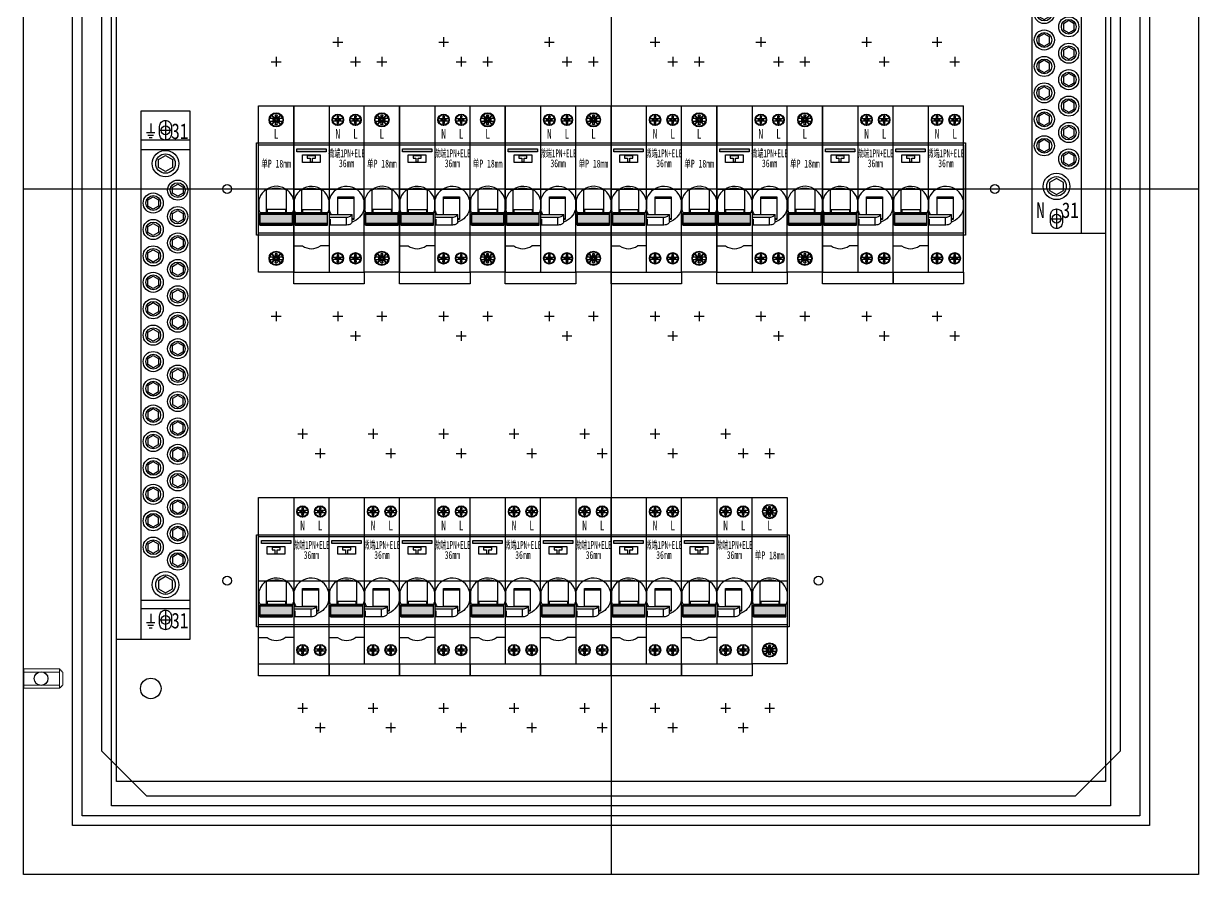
# Model space of a CAD drawing. Extents: x 976111 to 976711, y 80888 to 81588.
# Drawn here: x 976111 to 976711, y 80888 to 81322 of the extents above; entities that cross this region are included whole.
import ezdxf
from ezdxf.enums import TextEntityAlignment as Align

# ---------------------------------------------------------------- set-up
doc = ezdxf.new("R2010")
doc.units = 0
doc.header["$MEASUREMENT"] = 0
doc.linetypes.add('DASH', pattern=[0.35, 0.25, -0.1])
doc.linetypes.add('LYJS-XX', pattern=[0.35, 0.25, -0.1])
doc.layers.add('LY-JS-BJ', color=7, linetype='Continuous')
doc.layers.add('LY-JS-YQJ', color=7, linetype='Continuous')
doc.styles.add('-宋体', font='', dxfattribs={"width": 0.8})
doc.styles.add('LY-SJ-元器件', font='', dxfattribs={"width": 0.6, "height": 4})
doc.styles.get('-宋体').set_extended_font_data('SimSun')
doc.styles.get('LY-SJ-元器件').set_extended_font_data('SimSun')

# ---------------------------------------------------------------- blocks, each defined once
blk = doc.blocks.new('A$C7F2E4CF4')
at = {"layer": 'LY-JS-YQJ', "color": 1, "linetype": 'DASH'}
for p, q in [((-3, 0), (3, 0)), ((0, 5), (0, -5))]:
    blk.add_line(p, q, dxfattribs=at)
at = {"layer": 'LY-JS-YQJ', "color": 0, "linetype": 'ByBlock'}
blk.add_lwpolyline([(0, 5), (0, 5, -0.414214), (3, 2), (3, -2, -0.414214), (0, -5), (0, -5, -0.414214), (-3, -2), (-3, 2, -0.414214)], format="xyb", close=True, dxfattribs=at)
blk = doc.blocks.new('31位零排2021')
at = {"layer": 'LY-JS-YQJ', "color": 2}
blk.add_lwpolyline([(0, 265), (25, 265), (25, 0), (0, 0)], close=True, dxfattribs=at)
at = {"layer": 'LY-JS-YQJ', "color": 3}
for points in [[(12.49, 236.9), (8.94, 238.96), (8.96, 243.06), (12.51, 245.1), (16.06, 243.04), (16.04, 238.94)], [(18.74, 223.88), (16.04, 225.45), (16.05, 228.57), (18.76, 230.12), (21.46, 228.55), (21.45, 225.43)], [(6.24, 217.13), (3.54, 218.7), (3.55, 221.82), (6.26, 223.37), (8.96, 221.8), (8.95, 218.68)], [(18.74, 210.38), (16.04, 211.95), (16.05, 215.07), (18.76, 216.62), (21.46, 215.05), (21.45, 211.93)], [(6.24, 203.63), (3.54, 205.2), (3.55, 208.32), (6.26, 209.87), (8.96, 208.3), (8.95, 205.18)], [(18.74, 196.88), (16.04, 198.45), (16.05, 201.57), (18.76, 203.12), (21.46, 201.55), (21.45, 198.43)], [(6.24, 190.13), (3.54, 191.7), (3.55, 194.82), (6.26, 196.37), (8.96, 194.8), (8.95, 191.68)], [(18.74, 183.38), (16.04, 184.95), (16.05, 188.07), (18.76, 189.62), (21.46, 188.05), (21.45, 184.93)], [(6.24, 176.63), (3.54, 178.2), (3.55, 181.32), (6.26, 182.87), (8.96, 181.3), (8.95, 178.18)], [(18.74, 169.88), (16.04, 171.45), (16.05, 174.57), (18.76, 176.12), (21.46, 174.55), (21.45, 171.43)], [(6.24, 163.13), (3.54, 164.7), (3.55, 167.82), (6.26, 169.37), (8.96, 167.8), (8.95, 164.68)], [(18.74, 156.38), (16.04, 157.95), (16.05, 161.07), (18.76, 162.62), (21.46, 161.05), (21.45, 157.93)], [(6.24, 149.63), (3.54, 151.2), (3.55, 154.32), (6.26, 155.87), (8.96, 154.3), (8.95, 151.18)], [(18.74, 142.88), (16.04, 144.45), (16.05, 147.57), (18.76, 149.12), (21.46, 147.55), (21.45, 144.43)], [(6.24, 136.13), (3.54, 137.7), (3.55, 140.82), (6.26, 142.37), (8.96, 140.8), (8.95, 137.68)], [(18.74, 129.38), (16.04, 130.95), (16.05, 134.07), (18.76, 135.62), (21.46, 134.05), (21.45, 130.93)], [(6.24, 128.87), (3.54, 127.3), (3.55, 124.18), (6.26, 122.63), (8.96, 124.2), (8.95, 127.32)], [(18.74, 122.12), (16.04, 120.55), (16.05, 117.43), (18.76, 115.88), (21.46, 117.45), (21.45, 120.57)], [(6.24, 115.37), (3.54, 113.8), (3.55, 110.68), (6.26, 109.13), (8.96, 110.7), (8.95, 113.82)], [(18.74, 108.62), (16.04, 107.05), (16.05, 103.93), (18.76, 102.38), (21.46, 103.95), (21.45, 107.07)], [(6.24, 101.87), (3.54, 100.3), (3.55, 97.18), (6.26, 95.63), (8.96, 97.2), (8.95, 100.32)], [(18.74, 95.12), (16.04, 93.55), (16.05, 90.43), (18.76, 88.88), (21.46, 90.45), (21.45, 93.57)], [(6.24, 88.37), (3.54, 86.8), (3.55, 83.68), (6.26, 82.13), (8.96, 83.7), (8.95, 86.82)], [(18.74, 81.62), (16.04, 80.05), (16.05, 76.93), (18.76, 75.38), (21.46, 76.95), (21.45, 80.07)], [(6.24, 74.87), (3.54, 73.3), (3.55, 70.18), (6.26, 68.63), (8.96, 70.2), (8.95, 73.32)], [(18.74, 68.12), (16.04, 66.55), (16.05, 63.43), (18.76, 61.88), (21.46, 63.45), (21.45, 66.57)], [(6.24, 61.37), (3.54, 59.8), (3.55, 56.68), (6.26, 55.13), (8.96, 56.7), (8.95, 59.82)], [(18.74, 54.62), (16.04, 53.05), (16.05, 49.93), (18.76, 48.38), (21.46, 49.95), (21.45, 53.07)], [(6.24, 47.87), (3.54, 46.3), (3.55, 43.18), (6.26, 41.63), (8.96, 43.2), (8.95, 46.32)], [(18.74, 41.12), (16.04, 39.55), (16.05, 36.43), (18.76, 34.88), (21.46, 36.45), (21.45, 39.57)], [(12.49, 28.1), (8.94, 26.04), (8.96, 21.94), (12.51, 19.9), (16.06, 21.96), (16.04, 26.06)]]:
    blk.add_lwpolyline(points, close=True, dxfattribs=at)
for centre, radius in [((12.5, 241), 6.76), ((12.5, 241), 4.97), ((18.75, 227), 5.14), ((18.75, 227), 3.78), ((6.25, 220.25), 5.14), ((6.25, 220.25), 3.78), ((18.75, 213.5), 5.14), ((18.75, 213.5), 3.78), ((6.25, 206.75), 5.14), ((6.25, 206.75), 3.78), ((18.75, 200), 5.14), ((6.25, 193.25), 5.14), ((18.75, 200), 3.78), ((6.25, 193.25), 3.78), ((18.75, 186.5), 5.14), ((18.75, 186.5), 3.78), ((6.25, 179.75), 5.14), ((6.25, 179.75), 3.78), ((18.75, 173), 5.14), ((18.75, 173), 3.78), ((6.25, 166.25), 5.14), ((6.25, 166.25), 3.78), ((18.75, 159.5), 5.14), ((18.75, 159.5), 3.78), ((6.25, 152.75), 5.14), ((6.25, 152.75), 3.78), ((18.75, 146), 5.14), ((6.25, 139.25), 5.14), ((18.75, 146), 3.78), ((6.25, 139.25), 3.78), ((18.75, 132.5), 5.14), ((18.75, 132.5), 3.78), ((6.25, 125.75), 5.14), ((6.25, 125.75), 3.78), ((18.75, 119), 5.14), ((18.75, 119), 3.78), ((6.25, 112.25), 5.14), ((6.25, 112.25), 3.78), ((18.75, 105.5), 5.14), ((18.75, 105.5), 3.78), ((6.25, 98.75), 5.14), ((6.25, 98.75), 3.78), ((18.75, 92), 5.14), ((6.25, 85.25), 5.14), ((18.75, 92), 3.78), ((6.25, 85.25), 3.78), ((18.75, 78.5), 5.14), ((18.75, 78.5), 3.78), ((6.25, 71.75), 5.14), ((6.25, 71.75), 3.78), ((18.75, 65), 5.14), ((18.75, 65), 3.78), ((6.25, 58.25), 5.14), ((6.25, 58.25), 3.78), ((18.75, 51.5), 5.14), ((18.75, 51.5), 3.78), ((6.25, 44.75), 5.14), ((6.25, 44.75), 3.78), ((18.75, 38), 5.14), ((18.75, 38), 3.78), ((12.5, 24), 6.76), ((12.5, 24), 4.97)]:
    blk.add_circle(centre, radius, dxfattribs=at)
at = {"layer": 'LY-JS-YQJ', "color": 0}
for p in [(12.5, 257.5), (12.5, 7.5)]:
    blk.add_blockref('A$C7F2E4CF4', p, dxfattribs=at)
at = {"layer": 'LY-JS-YQJ', "color": 1, "style": '-宋体', "width": 0.8}
for p in [(2.16, 254.49), (2.16, 7.87)]:
    blk.add_text('N', height=8, dxfattribs=at).set_placement(p)
at = {"layer": 'LY-JS-YQJ', "color": 4, "style": '-宋体', "width": 0.8}
for p in [(15.18, 254.49), (15.18, 7.87)]:
    blk.add_text('31', height=8, dxfattribs=at).set_placement(p)
blk = doc.blocks.new('31位地排2021')
at = {"layer": 'LY-JS-YQJ', "color": 1}
for p, q in [((2.87, 258.94), (7.03, 258.94)), ((4.95, 263.42), (4.95, 258.94)), ((3.41, 257.59), (6.43, 257.59)), ((4.14, 256.24), (5.65, 256.24)), ((4.95, 13.17), (4.95, 8.69)), ((2.87, 8.69), (7.03, 8.69)), ((3.41, 7.35), (6.43, 7.35)), ((4.14, 6), (5.65, 6))]:
    blk.add_line(p, q, dxfattribs=at)
at = {"layer": 'LY-JS-YQJ', "color": 2}
for points in [[(25, 270), (25, 0), (0, 0), (0, 270)], [(0, 270), (25, 270)], [(25, 255), (0, 255)], [(25, 250), (0, 250)], [(25, 20), (0, 20)], [(25, 15.7), (0, 15.7)]]:
    blk.add_lwpolyline(points, dxfattribs=at)
at = {"layer": 'LY-JS-YQJ', "color": 3}
for points in [[(12.49, 238.9), (8.94, 240.96), (8.96, 245.06), (12.51, 247.1), (16.06, 245.04), (16.04, 240.94)], [(18.74, 226.33), (16.04, 227.9), (16.05, 231.02), (18.76, 232.57), (21.46, 231), (21.45, 227.88)], [(6.24, 219.74), (3.54, 221.31), (3.55, 224.43), (6.26, 225.98), (8.96, 224.41), (8.95, 221.29)], [(18.74, 212.84), (16.04, 214.41), (16.05, 217.53), (18.76, 219.08), (21.46, 217.51), (21.45, 214.39)], [(6.24, 206.25), (3.54, 207.81), (3.55, 210.93), (6.26, 212.48), (8.96, 210.91), (8.95, 207.8)], [(18.74, 199.35), (16.04, 200.91), (16.05, 204.03), (18.76, 205.58), (21.46, 204.01), (21.45, 200.9)], [(6.24, 192.75), (3.54, 194.32), (3.55, 197.44), (6.26, 198.99), (8.96, 197.42), (8.95, 194.3)], [(18.74, 185.85), (16.04, 187.42), (16.05, 190.54), (18.76, 192.09), (21.46, 190.52), (21.45, 187.4)], [(6.24, 179.26), (3.54, 180.83), (3.55, 183.95), (6.26, 185.5), (8.96, 183.93), (8.95, 180.81)], [(18.74, 172.36), (16.04, 173.93), (16.05, 177.05), (18.76, 178.6), (21.46, 177.03), (21.45, 173.91)], [(6.24, 165.77), (3.54, 167.34), (3.55, 170.45), (6.26, 172), (8.96, 170.44), (8.95, 167.32)], [(18.74, 158.87), (16.04, 160.44), (16.05, 163.55), (18.76, 165.1), (21.46, 163.54), (21.45, 160.42)], [(6.24, 152.27), (3.54, 153.84), (3.55, 156.96), (6.26, 158.51), (8.96, 156.94), (8.95, 153.82)], [(18.74, 145.37), (16.04, 146.94), (16.05, 150.06), (18.76, 151.61), (21.46, 150.04), (21.45, 146.92)], [(6.24, 138.78), (3.54, 140.35), (3.55, 143.47), (6.26, 145.02), (8.96, 143.45), (8.95, 140.33)], [(18.74, 131.88), (16.04, 133.45), (16.05, 136.57), (18.76, 138.12), (21.46, 136.55), (21.45, 133.43)], [(6.24, 131.22), (3.54, 129.65), (3.55, 126.53), (6.26, 124.98), (8.96, 126.55), (8.95, 129.67)], [(18.74, 124.63), (16.04, 123.06), (16.05, 119.94), (18.76, 118.39), (21.46, 119.96), (21.45, 123.08)], [(6.24, 117.73), (3.54, 116.16), (3.55, 113.04), (6.26, 111.49), (8.96, 113.06), (8.95, 116.18)], [(18.74, 111.13), (16.04, 109.56), (16.05, 106.45), (18.76, 104.9), (21.46, 106.46), (21.45, 109.58)], [(6.24, 104.23), (3.54, 102.66), (3.55, 99.55), (6.26, 98), (8.96, 99.56), (8.95, 102.68)], [(18.74, 97.64), (16.04, 96.07), (16.05, 92.95), (18.76, 91.4), (21.46, 92.97), (21.45, 96.09)], [(6.24, 90.74), (3.54, 89.17), (3.55, 86.05), (6.26, 84.5), (8.96, 86.07), (8.95, 89.19)], [(18.74, 84.15), (16.04, 82.58), (16.05, 79.46), (18.76, 77.91), (21.46, 79.48), (21.45, 82.6)], [(6.24, 77.25), (3.54, 75.68), (3.55, 72.56), (6.26, 71.01), (8.96, 72.58), (8.95, 75.7)], [(18.74, 70.65), (16.04, 69.09), (16.05, 65.97), (18.76, 64.42), (21.46, 65.99), (21.45, 69.1)], [(6.24, 63.75), (3.54, 62.19), (3.55, 59.07), (6.26, 57.52), (8.96, 59.09), (8.95, 62.2)], [(18.74, 57.16), (16.04, 55.59), (16.05, 52.47), (18.76, 50.92), (21.46, 52.49), (21.45, 55.61)], [(6.24, 50.26), (3.54, 48.69), (3.55, 45.57), (6.26, 44.02), (8.96, 45.59), (8.95, 48.71)], [(18.74, 43.67), (16.04, 42.1), (16.05, 38.98), (18.76, 37.43), (21.46, 39), (21.45, 42.12)], [(12.49, 32.1), (8.94, 30.04), (8.96, 25.94), (12.51, 23.9), (16.06, 25.96), (16.04, 30.06)]]:
    blk.add_lwpolyline(points, close=True, dxfattribs=at)
for centre, radius in [((12.5, 243), 6.76), ((12.5, 243), 4.97), ((18.75, 229.45), 5.14), ((18.75, 229.45), 3.78), ((6.25, 222.86), 5.14), ((6.25, 222.86), 3.78), ((18.75, 215.96), 5.14), ((18.75, 215.96), 3.78), ((6.25, 209.36), 5.14), ((6.25, 209.36), 3.78), ((18.75, 202.46), 5.14), ((18.75, 202.46), 3.78), ((6.25, 195.87), 5.14), ((6.25, 195.87), 3.78), ((18.75, 188.97), 5.14), ((18.75, 188.97), 3.78), ((6.25, 182.38), 5.14), ((6.25, 182.38), 3.78), ((18.75, 175.48), 5.14), ((6.25, 168.89), 5.14), ((18.75, 175.48), 3.78), ((6.25, 168.89), 3.78), ((18.75, 161.99), 5.14), ((18.75, 161.99), 3.78), ((6.25, 155.39), 5.14), ((6.25, 155.39), 3.78), ((18.75, 148.49), 5.14), ((18.75, 148.49), 3.78), ((6.25, 141.9), 5.14), ((6.25, 141.9), 3.78), ((18.75, 135), 5.14), ((18.75, 135), 3.78), ((6.25, 128.1), 5.14), ((6.25, 128.1), 3.78), ((18.75, 121.51), 5.14), ((18.75, 121.51), 3.78), ((6.25, 114.61), 5.14), ((6.25, 114.61), 3.78), ((18.75, 108.01), 5.14), ((18.75, 108.01), 3.78), ((6.25, 101.11), 5.14), ((6.25, 101.11), 3.78), ((18.75, 94.52), 5.14), ((18.75, 94.52), 3.78), ((6.25, 87.62), 5.14), ((6.25, 87.62), 3.78), ((18.75, 81.03), 5.14), ((18.75, 81.03), 3.78), ((6.25, 74.13), 5.14), ((6.25, 74.13), 3.78), ((18.75, 67.54), 5.14), ((18.75, 67.54), 3.78), ((6.25, 60.64), 5.14), ((6.25, 60.64), 3.78), ((18.75, 54.04), 5.14), ((18.75, 54.04), 3.78), ((6.25, 47.14), 5.14), ((6.25, 47.14), 3.78), ((18.75, 40.55), 5.14), ((18.75, 40.55), 3.78), ((12.5, 28), 6.76), ((12.5, 28), 4.97)]:
    blk.add_circle(centre, radius, dxfattribs=at)
at = {"layer": 'LY-JS-YQJ', "color": 0}
for p in [(12.5, 260), (12.5, 10)]:
    blk.add_blockref('A$C7F2E4CF4', p, dxfattribs=at)
at = {"layer": 'LY-JS-YQJ', "color": 4, "style": '-宋体', "width": 0.8}
for p in [(15.47, 255.54), (15.47, 5.67)]:
    blk.add_text('31', height=8, dxfattribs=at).set_placement(p)
blk = doc.blocks.new('A$C75295B9C')
at = {"layer": 'LY-JS-BJ', "color": 1}
blk.add_lwpolyline([(-237, 310), (237, 310), (260, 287), (260, -287), (237, -310), (-237, -310), (-260, -287), (-260, 287)], close=True, dxfattribs=at)
blk.add_circle((-235, -255), 5.25, dxfattribs=at)
blk = doc.blocks.new('A$C25615923')
at = {"layer": 'LY-JS-BJ', "color": 0, "linetype": 'DASH', "lineweight": 18}
for p, q in [((18.38, 4.92), (0, 4.92)), ((18.38, 3.3), (0, 3.3)), ((18.38, -4.92), (18.38, 4.92)), ((20, 3.3), (18.38, 4.92)), ((20, -3.3), (20, 3.3)), ((18.38, -3.3), (0, -3.3)), ((18.38, -4.92), (0, -4.92)), ((20, -3.3), (18.38, -4.92))]:
    blk.add_line(p, q, dxfattribs=at)
at = {"layer": 'LY-JS-BJ', "color": 7, "linetype": 'DASH'}
blk.add_line((0, 4.92), (0, -4.92), dxfattribs=at)
blk = doc.blocks.new('微端1PN+ELE-36mm右-2022.1')
h = blk.add_hatch(color=3)
h.dxf.hatch_style = 1
h.paths.add_polyline_path([(16.5, 18.99), (16.5, 20.49), (1.5, 20.49), (1.5, 18.99)])
h = blk.add_hatch(color=0)
h.dxf.hatch_style = 1
h.paths.add_polyline_path([(17.3, -17.48), (17.3, -12.97), (0.7, -12.97), (0.7, -17.48)])
at = {"color": 1}
for p, q in [((20, 75), (25, 75)), ((22.5, 77.5), (22.5, 72.5)), ((31.5, 67.5), (31.5, 62.5)), ((29, 65), (34, 65)), ((0, -0.01), (36, -0.01)), ((20, -65.01), (25, -65.01)), ((22.5, -62.51), (22.5, -67.51)), ((29, -75.01), (34, -75.01)), ((31.5, -72.51), (31.5, -77.51))]:
    blk.add_line(p, q, dxfattribs=at)
at = {"color": 0}
for p, q in [((0, 42.49), (36, 42.49)), ((0, -42.49), (0, 42.49)), ((36, -42.49), (36, 42.49)), ((30.65, -15.61), (29.85, -15.61)), ((36, -22.51), (0, -22.51))]:
    blk.add_line(p, q, dxfattribs=at)
at = {"color": 0, "linetype": 'Continuous', "lineweight": 25}
for p, q in [((20.66, 37.31), (20.49, 37.14)), ((20.49, 37.14), (20.58, 37.06)), ((20.75, 37.23), (20.66, 37.31)), ((22.1, 37.18), (22.38, 36.1)), ((22.1, 37.18), (22.1, 36.23)), ((22.9, 37.18), (22.1, 37.18)), ((22.1, 36.23), (22.38, 35.82)), ((22.62, 36.1), (22.38, 36.1)), ((22.38, 36.1), (22.38, 35.82)), ((22.9, 37.18), (22.62, 36.1)), ((22.9, 36.23), (22.62, 35.82)), ((22.62, 35.82), (22.62, 36.1)), ((22.9, 36.23), (22.9, 37.18)), ((24.34, 37.31), (24.25, 37.23)), ((24.51, 37.14), (24.34, 37.31)), ((24.42, 37.06), (24.51, 37.14)), ((29.66, 37.31), (29.49, 37.14)), ((29.49, 37.14), (29.58, 37.06)), ((29.75, 37.23), (29.66, 37.31)), ((31.1, 37.18), (31.38, 36.1)), ((31.1, 37.18), (31.1, 36.23)), ((31.9, 37.18), (31.1, 37.18)), ((31.1, 36.23), (31.38, 35.82)), ((31.62, 36.1), (31.38, 36.1)), ((31.38, 36.1), (31.38, 35.82)), ((31.9, 37.18), (31.62, 36.1)), ((31.9, 36.23), (31.62, 35.82)), ((31.62, 35.82), (31.62, 36.1)), ((31.9, 36.23), (31.9, 37.18)), ((33.34, 37.31), (33.25, 37.23)), ((33.51, 37.14), (33.34, 37.31)), ((33.42, 37.06), (33.51, 37.14)), ((21.66, 35.78), (19.77, 35.78)), ((19.77, 34.82), (21.66, 34.82)), ((20.58, 33.55), (20.49, 33.47)), ((20.49, 33.47), (20.66, 33.3)), ((20.66, 33.3), (20.75, 33.38)), ((21.1, 35.78), (21.1, 34.82)), ((21.1, 35.78), (21.7, 35.42)), ((21.1, 34.82), (21.7, 35.18)), ((21.7, 35.42), (21.7, 35.18)), ((21.9, 35.42), (21.7, 35.42)), ((21.7, 35.18), (21.9, 35.18)), ((22.1, 34.38), (22.38, 34.78)), ((22.1, 33.42), (22.38, 34.5)), ((22.1, 34.38), (22.1, 33.42)), ((22.1, 33.42), (22.9, 33.42)), ((22.38, 34.78), (22.38, 34.5)), ((22.38, 34.5), (22.62, 34.5)), ((22.5, 32.5), (22.5, 32.7)), ((22.62, 34.5), (22.62, 34.78)), ((22.9, 34.38), (22.62, 34.78)), ((22.62, 34.5), (22.9, 33.42)), ((22.9, 33.42), (22.9, 34.38)), ((23.3, 35.42), (23.1, 35.42)), ((23.1, 35.18), (23.3, 35.18)), ((23.9, 35.78), (23.3, 35.42)), ((23.3, 35.18), (23.3, 35.42)), ((23.9, 34.82), (23.3, 35.18)), ((25.23, 35.78), (23.34, 35.78)), ((23.34, 34.82), (25.23, 34.82)), ((23.9, 34.82), (23.9, 35.78)), ((24.25, 33.38), (24.34, 33.3)), ((24.34, 33.3), (24.51, 33.47)), ((24.51, 33.47), (24.42, 33.55)), ((30.66, 35.78), (28.77, 35.78)), ((28.77, 34.82), (30.66, 34.82)), ((29.58, 33.55), (29.49, 33.47)), ((29.49, 33.47), (29.66, 33.3)), ((29.66, 33.3), (29.75, 33.38)), ((30.1, 35.78), (30.1, 34.82)), ((30.1, 35.78), (30.7, 35.42)), ((30.1, 34.82), (30.7, 35.18)), ((30.7, 35.42), (30.7, 35.18)), ((30.9, 35.42), (30.7, 35.42)), ((30.7, 35.18), (30.9, 35.18)), ((31.1, 34.38), (31.38, 34.78)), ((31.1, 33.42), (31.38, 34.5)), ((31.1, 34.38), (31.1, 33.42)), ((31.1, 33.42), (31.9, 33.42)), ((31.38, 34.78), (31.38, 34.5)), ((31.38, 34.5), (31.62, 34.5)), ((31.5, 32.5), (31.5, 32.7)), ((31.62, 34.5), (31.62, 34.78)), ((31.9, 34.38), (31.62, 34.78)), ((31.62, 34.5), (31.9, 33.42)), ((31.9, 33.42), (31.9, 34.38)), ((32.3, 35.42), (32.1, 35.42)), ((32.1, 35.18), (32.3, 35.18)), ((32.9, 35.78), (32.3, 35.42)), ((32.3, 35.18), (32.3, 35.42)), ((32.9, 34.82), (32.3, 35.18)), ((34.23, 35.78), (32.34, 35.78)), ((32.34, 34.82), (34.23, 34.82)), ((32.9, 34.82), (32.9, 35.78)), ((33.25, 33.38), (33.34, 33.3)), ((33.34, 33.3), (33.51, 33.47)), ((33.51, 33.47), (33.42, 33.55)), ((0.25, -5.47), (0.25, -10.5)), ((4.1, -12.23), (4.1, -0.36)), ((14.1, -0.36), (14.1, -12.23)), ((17.95, -5.47), (17.95, -10.5)), ((18.11, -5.47), (18.11, -10.5)), ((22.55, -13.08), (22.55, -3.94)), ((22.55, -3.94), (30.65, -3.94)), ((22.55, -4.67), (30.65, -4.67)), ((30.65, -3.94), (30.65, -15.61)), ((35.81, -5.47), (35.81, -10.5)), ((4.45, -10.39), (13.75, -10.39)), ((4.45, -10.39), (4.45, -12.23)), ((13.75, -10.39), (13.75, -12.23)), ((0.7, -12.23), (0.7, -12.45)), ((17.3, -12.23), (0.7, -12.23)), ((17.3, -12.45), (0.7, -12.45)), ((0.7, -18.44), (0.7, -12.45)), ((17.3, -12.97), (0.7, -12.97)), ((0.7, -12.97), (0.7, -17.48)), ((0.7, -17.48), (17.3, -17.48)), ((17.3, -12.45), (17.3, -12.23)), ((17.3, -18.44), (17.3, -12.45)), ((17.3, -17.48), (17.3, -12.97)), ((18, -13.1), (29.68, -13.1)), ((18, -14.38), (26.85, -14.38)), ((18, -15.46), (18.55, -15.46)), ((18.55, -15.61), (18, -15.61)), ((18.55, -15.46), (18.55, -18.44)), ((22.55, -13.08), (29.85, -13.08)), ((26.85, -18.44), (26.85, -14.38)), ((29.85, -16.52), (29.85, -13.08)), ((29.85, -14.99), (30.65, -14.99)), ((0.7, -18.13), (17.3, -18.13)), ((0.7, -18.44), (17.3, -18.44)), ((26.85, -18.44), (18.55, -18.44)), ((21.66, -34.92), (19.77, -34.92)), ((19.77, -35.88), (21.66, -35.88)), ((20.66, -33.4), (20.49, -33.57)), ((20.49, -33.57), (20.58, -33.65)), ((20.75, -33.48), (20.66, -33.4)), ((21.1, -34.92), (21.1, -35.88)), ((21.1, -34.92), (21.7, -35.28)), ((21.1, -35.88), (21.7, -35.52)), ((21.7, -35.28), (21.7, -35.52)), ((21.9, -35.28), (21.7, -35.28)), ((21.7, -35.52), (21.9, -35.52)), ((22.1, -33.52), (22.38, -34.61)), ((22.1, -33.52), (22.1, -34.48)), ((22.9, -33.52), (22.1, -33.52)), ((22.1, -34.48), (22.38, -34.88)), ((22.1, -36.33), (22.38, -35.93)), ((22.62, -34.61), (22.38, -34.61)), ((22.38, -34.61), (22.38, -34.88)), ((22.38, -35.93), (22.38, -36.21)), ((22.9, -33.52), (22.62, -34.61)), ((22.9, -34.48), (22.62, -34.88)), ((22.62, -34.88), (22.62, -34.61)), ((22.62, -36.21), (22.62, -35.92)), ((22.9, -36.33), (22.62, -35.92)), ((22.9, -34.48), (22.9, -33.52)), ((23.3, -35.28), (23.1, -35.28)), ((23.1, -35.52), (23.3, -35.52)), ((23.9, -34.92), (23.3, -35.28)), ((23.3, -35.52), (23.3, -35.28)), ((23.9, -35.88), (23.3, -35.52)), ((25.23, -34.92), (23.34, -34.92)), ((23.34, -35.88), (25.23, -35.88)), ((23.9, -35.88), (23.9, -34.92)), ((24.34, -33.4), (24.25, -33.48)), ((24.51, -33.57), (24.34, -33.4)), ((24.42, -33.65), (24.51, -33.57)), ((30.66, -34.92), (28.77, -34.92)), ((28.77, -35.88), (30.66, -35.88)), ((29.66, -33.4), (29.49, -33.57)), ((29.49, -33.57), (29.58, -33.65)), ((29.75, -33.48), (29.66, -33.4)), ((30.1, -34.92), (30.1, -35.88)), ((30.1, -34.92), (30.7, -35.28)), ((30.1, -35.88), (30.7, -35.52)), ((30.7, -35.28), (30.7, -35.52)), ((30.9, -35.28), (30.7, -35.28)), ((30.7, -35.52), (30.9, -35.52)), ((31.1, -33.52), (31.38, -34.61)), ((31.1, -33.52), (31.1, -34.48)), ((31.9, -33.52), (31.1, -33.52)), ((31.1, -34.48), (31.38, -34.88)), ((31.1, -36.33), (31.38, -35.93)), ((31.62, -34.61), (31.38, -34.61)), ((31.38, -34.61), (31.38, -34.88)), ((31.38, -35.93), (31.38, -36.21)), ((31.9, -33.52), (31.62, -34.61)), ((31.9, -34.48), (31.62, -34.88)), ((31.62, -34.88), (31.62, -34.61)), ((31.62, -36.21), (31.62, -35.92)), ((31.9, -36.33), (31.62, -35.92)), ((31.9, -34.48), (31.9, -33.52)), ((32.3, -35.28), (32.1, -35.28)), ((32.1, -35.52), (32.3, -35.52)), ((32.9, -34.92), (32.3, -35.28)), ((32.3, -35.52), (32.3, -35.28)), ((32.9, -35.88), (32.3, -35.52)), ((34.23, -34.92), (32.34, -34.92)), ((32.34, -35.88), (34.23, -35.88)), ((32.9, -35.88), (32.9, -34.92)), ((33.34, -33.4), (33.25, -33.48)), ((33.51, -33.57), (33.34, -33.4)), ((33.42, -33.65), (33.51, -33.57)), ((20.58, -37.16), (20.49, -37.24)), ((20.49, -37.24), (20.66, -37.41)), ((20.66, -37.41), (20.75, -37.33)), ((22.1, -37.28), (22.38, -36.21)), ((22.1, -36.33), (22.1, -37.28)), ((22.1, -37.28), (22.9, -37.28)), ((22.38, -36.21), (22.62, -36.21)), ((22.5, -38.2), (22.5, -38)), ((22.62, -36.21), (22.9, -37.28)), ((22.9, -37.28), (22.9, -36.33)), ((24.25, -37.33), (24.34, -37.41)), ((24.34, -37.41), (24.51, -37.24)), ((24.51, -37.24), (24.42, -37.16)), ((29.58, -37.16), (29.49, -37.24)), ((29.49, -37.24), (29.66, -37.41)), ((29.66, -37.41), (29.75, -37.33)), ((31.1, -37.28), (31.38, -36.21)), ((31.1, -36.33), (31.1, -37.28)), ((31.1, -37.28), (31.9, -37.28)), ((31.38, -36.21), (31.62, -36.21)), ((31.5, -38.2), (31.5, -38)), ((31.62, -36.21), (31.9, -37.28)), ((31.9, -37.28), (31.9, -36.33)), ((33.25, -37.33), (33.34, -37.41)), ((33.34, -37.41), (33.51, -37.24)), ((33.51, -37.24), (33.42, -37.16))]:
    blk.add_line(p, q, dxfattribs=at)
at = {"color": 0}
for points in [[(18, 42.49), (18, -42.51)], [(0, 22.49), (36, 22.49)], [(6.9, 17), (6.9, 15.8), (8.4, 15.8), (8.4, 13.8), (9.6, 13.8), (9.6, 15.8), (11.1, 15.8), (11.1, 16.99), (6.9, 16.99)], [(0, -29.05), (4.39, -29.05)], [(18, -29.05), (13.61, -29.05)]]:
    blk.add_lwpolyline(points, dxfattribs=at)
at = {"color": 0, "linetype": 'Continuous', "lineweight": 25}
for points in [[(22.38, 35.82, -0.008657), (22.36, 35.76, -0.023793), (22.34, 35.7, -0.091571), (22.26, 35.58, -0.078411), (22.13, 35.48, -0.073505), (22.03, 35.44, -0.017685), (21.98, 35.43, -0.010456), (21.94, 35.43, -0.005778), (21.9, 35.42)], [(21.9, 35.18, -0.00869), (21.96, 35.18, -0.023887), (22.03, 35.17, -0.086312), (22.15, 35.12, -0.089889), (22.29, 34.99, -0.067544), (22.34, 34.9, -0.017754), (22.36, 34.86, -0.010496), (22.37, 34.82, -0.005799), (22.38, 34.78)], [(23.1, 35.42, -0.008656), (23.04, 35.43, -0.023792), (22.97, 35.44, -0.085963), (22.85, 35.49, -0.089526), (22.71, 35.61, -0.067272), (22.66, 35.7, -0.017683), (22.64, 35.74, -0.010455), (22.63, 35.78, -0.005777), (22.62, 35.82)], [(22.62, 34.78, -0.008657), (22.64, 34.85, -0.023793), (22.66, 34.91, -0.091571), (22.74, 35.03, -0.078412), (22.87, 35.13, -0.073501), (22.97, 35.17, -0.017684), (23.02, 35.17, -0.010456), (23.06, 35.18, -0.005777), (23.1, 35.18)], [(31.38, 35.82, -0.008657), (31.36, 35.76, -0.023793), (31.34, 35.7, -0.091571), (31.26, 35.58, -0.078411), (31.13, 35.48, -0.073505), (31.03, 35.44, -0.017685), (30.98, 35.43, -0.010456), (30.94, 35.43, -0.005778), (30.9, 35.42)], [(30.9, 35.18, -0.00869), (30.96, 35.18, -0.023887), (31.03, 35.17, -0.086312), (31.15, 35.12, -0.089889), (31.29, 34.99, -0.067544), (31.34, 34.9, -0.017754), (31.36, 34.86, -0.010496), (31.37, 34.82, -0.005799), (31.38, 34.78)], [(32.1, 35.42, -0.008656), (32.04, 35.43, -0.023792), (31.97, 35.44, -0.085963), (31.85, 35.49, -0.089526), (31.71, 35.61, -0.067272), (31.66, 35.7, -0.017683), (31.64, 35.74, -0.010455), (31.63, 35.78, -0.005777), (31.62, 35.82)], [(31.62, 34.78, -0.008657), (31.64, 34.85, -0.023793), (31.66, 34.91, -0.091571), (31.74, 35.03, -0.078412), (31.87, 35.13, -0.073501), (31.97, 35.17, -0.017684), (32.02, 35.17, -0.010456), (32.06, 35.18, -0.005777), (32.1, 35.18)], [(17.95, -5.47, 0.325898), (9.48, 1.35, 0.327549), (0.48, -4.76, 0.019903), (0.25, -5.47)], [(4.1, -0.36, -0.057791), (7.63, 0.35, -0.021426), (9.1, 0.41)], [(9.1, 0.41, -0.062866), (13.22, -0.1, -0.011925), (13.81, -0.27, -0.00278), (14.1, -0.36)], [(35.81, -5.47, 0.325898), (27.34, 1.35, 0.327549), (18.34, -4.76, 0.019903), (18.11, -5.47)], [(0.95, -12.23, -0.004985), (0.8, -11.97, -0.030991), (0.56, -11.44, -0.01067), (0.46, -11.17, -0.005787), (0.39, -10.95, -0.003458), (0.32, -10.72, -0.001919), (0.25, -10.5)], [(17.95, -10.5, -0.002854), (17.85, -10.84, -0.004585), (17.78, -11.06, -0.019111), (17.6, -11.55, -0.037551), (17.32, -12.13, -0.002555), (17.26, -12.23)], [(19.19, -13.1, -0.001795), (18.72, -12.11, -0.00414), (18.48, -11.58, -0.009598), (18.28, -11.11, -0.013431), (18.18, -10.86, -0.015877), (18.14, -10.73, -0.023788), (18.12, -10.63, -0.050604), (18.11, -10.53, -0.012356), (18.11, -10.5)], [(35.81, -10.5, -0.25096), (29.8, -16.87)], [(26.85, -14.38, 0.009763), (27.08, -14.38, 0.05752), (28.08, -14.21, 0.073734), (28.98, -13.81, 0.073656), (29.49, -13.37, 0.028209), (29.59, -13.24, 0.012152), (29.68, -13.1)], [(29.85, -16.52, -0.010744), (29.85, -16.61, -0.101991), (29.7, -17.12, -0.08255), (29.35, -17.59, -0.05423), (28.92, -17.91, -0.059873), (28.2, -18.24, -0.070818), (27, -18.44, -0.004299), (26.85, -18.44)], [(29.85, -13.22, 0.010405), (29.85, -13.21, 0.052357), (29.85, -13.2, 0.052352), (29.84, -13.19, 0.046202), (29.83, -13.18, 0.029578), (29.82, -13.17, 0.02368), (29.8, -13.16, 0.017967), (29.78, -13.14, 0.014665), (29.76, -13.13, 0.011695), (29.74, -13.12, 0.016038), (29.7, -13.11, 0.002868), (29.68, -13.1)], [(22.38, -34.88, -0.008657), (22.36, -34.95, -0.023793), (22.34, -35, -0.091571), (22.26, -35.13, -0.078411), (22.13, -35.23, -0.073505), (22.03, -35.27, -0.017685), (21.98, -35.27, -0.010456), (21.94, -35.28, -0.005778), (21.9, -35.28)], [(21.9, -35.52, -0.00869), (21.96, -35.53, -0.023887), (22.03, -35.54, -0.086312), (22.15, -35.59, -0.089889), (22.29, -35.71, -0.067544), (22.34, -35.8, -0.017754), (22.36, -35.84, -0.010496), (22.37, -35.89, -0.005799), (22.38, -35.93)], [(23.1, -35.28, -0.008656), (23.04, -35.28, -0.023792), (22.97, -35.27, -0.085963), (22.85, -35.22, -0.089526), (22.71, -35.1, -0.067272), (22.66, -35, -0.017683), (22.64, -34.97, -0.010455), (22.63, -34.92, -0.005777), (22.62, -34.88)], [(22.62, -35.92, -0.008657), (22.64, -35.86, -0.023793), (22.66, -35.8, -0.091571), (22.74, -35.68, -0.078412), (22.87, -35.58, -0.073501), (22.97, -35.54, -0.017684), (23.02, -35.53, -0.010456), (23.06, -35.53, -0.005777), (23.1, -35.52)], [(31.38, -34.88, -0.008657), (31.36, -34.95, -0.023793), (31.34, -35, -0.091571), (31.26, -35.13, -0.078411), (31.13, -35.23, -0.073505), (31.03, -35.27, -0.017685), (30.98, -35.27, -0.010456), (30.94, -35.28, -0.005778), (30.9, -35.28)], [(30.9, -35.52, -0.00869), (30.96, -35.53, -0.023887), (31.03, -35.54, -0.086312), (31.15, -35.59, -0.089889), (31.29, -35.71, -0.067544), (31.34, -35.8, -0.017754), (31.36, -35.84, -0.010496), (31.37, -35.89, -0.005799), (31.38, -35.93)], [(32.1, -35.28, -0.008656), (32.04, -35.28, -0.023792), (31.97, -35.27, -0.085963), (31.85, -35.22, -0.089526), (31.71, -35.1, -0.067272), (31.66, -35, -0.017683), (31.64, -34.97, -0.010455), (31.63, -34.92, -0.005777), (31.62, -34.88)], [(31.62, -35.92, -0.008657), (31.64, -35.86, -0.023793), (31.66, -35.8, -0.091571), (31.74, -35.68, -0.078412), (31.87, -35.58, -0.073501), (31.97, -35.54, -0.017684), (32.02, -35.53, -0.010456), (32.06, -35.53, -0.005777), (32.1, -35.52)]]:
    blk.add_lwpolyline(points, format="xyb", dxfattribs=at)
at = {"color": 3}
blk.add_lwpolyline([(1.5, 20.49), (16.5, 20.49), (16.5, 18.99), (1.5, 18.99)], close=True, dxfattribs=at)
at = {"color": 0}
for points in [[(4.5, 17.49), (13.5, 17.49), (13.5, 13.49), (4.5, 13.49)], [(0, -42.49), (36, -42.49), (36, -48.49), (0, -48.49)]]:
    blk.add_lwpolyline(points, close=True, dxfattribs=at)
for centre, radius in [((22.5, 35.3), 2.91), ((22.5, 35.3), 2.71), ((31.5, 35.3), 2.91), ((31.5, 35.3), 2.71), ((22.5, -35.4), 2.91), ((22.5, -35.4), 2.71), ((31.5, -35.4), 2.91), ((31.5, -35.4), 2.71)]:
    blk.add_circle(centre, radius, dxfattribs=at)
at = {"color": 0, "linetype": 'Continuous', "lineweight": 25}
for centre in [(22.5, 35.3), (31.5, 35.3), (22.5, -35.4), (31.5, -35.4)]:
    blk.add_circle(centre, 2.8, dxfattribs=at)
for centre, radius, start, end in [((22.5, 35.3), 2.6, 137.64536, 169.36129), ((22.5, 35.3), 2.6, 47.64536, 132.35464), ((21.66, 36.23), 0.442, 270, 359.99998), ((23.34, 36.23), 0.442, 180, 270), ((22.5, 35.3), 2.6, 10.63871, 42.35464), ((31.5, 35.3), 2.6, 137.64536, 169.36129), ((31.5, 35.3), 2.6, 47.64536, 132.35464), ((30.66, 36.23), 0.442, 270, 359.99998), ((32.34, 36.23), 0.442, 180, 270), ((31.5, 35.3), 2.6, 10.63871, 42.35464), ((22.5, 35.3), 2.6, 190.63871, 222.35464), ((22.5, 35.3), 2.6, 227.64536, 312.35465), ((21.66, 34.38), 0.442, 0, 89.99998), ((23.34, 34.38), 0.442, 90, 180.00002), ((22.5, 35.3), 2.6, 317.64536, 349.36129), ((31.5, 35.3), 2.6, 190.63871, 222.35464), ((31.5, 35.3), 2.6, 227.64536, 312.35465), ((30.66, 34.38), 0.442, 0, 89.99998), ((32.34, 34.38), 0.442, 90, 180.00002), ((31.5, 35.3), 2.6, 317.64536, 349.36129), ((22.5, -35.4), 2.6, 137.64536, 169.36129), ((22.5, -35.4), 2.6, 190.63871, 222.35464), ((22.5, -35.4), 2.6, 47.64536, 132.35464), ((21.66, -34.48), 0.442, 270, 359.99998), ((21.66, -36.33), 0.442, 0, 89.99998), ((23.34, -34.48), 0.442, 180, 270), ((23.34, -36.33), 0.442, 90, 180.00002), ((22.5, -35.4), 2.6, 10.63871, 42.35464), ((22.5, -35.4), 2.6, 317.64536, 349.36129), ((31.5, -35.4), 2.6, 137.64536, 169.36129), ((31.5, -35.4), 2.6, 190.63871, 222.35464), ((31.5, -35.4), 2.6, 47.64536, 132.35464), ((30.66, -34.48), 0.442, 270, 359.99998), ((30.66, -36.33), 0.442, 0, 89.99998), ((32.34, -34.48), 0.442, 180, 270), ((32.34, -36.33), 0.442, 90, 180.00002), ((31.5, -35.4), 2.6, 10.63871, 42.35464), ((31.5, -35.4), 2.6, 317.64536, 349.36129), ((22.5, -35.4), 2.6, 227.64536, 312.35465), ((31.5, -35.4), 2.6, 227.64536, 312.35465)]:
    blk.add_arc(centre, radius, start, end, dxfattribs=at)
at = {"color": 0}
blk.add_arc((9, -22.25), 8.22, 235.86577, 304.13423, dxfattribs=at)
at = {"color": 0, "style": 'LY-SJ-元器件', "width": 0.7}
for s, p in [('N', (22.5, 28.15)), ('L', (31.5, 28.15))]:
    blk.add_text(s, height=5, dxfattribs=at).set_placement(p, align=Align.MIDDLE)
at = {"color": 1, "style": 'LY-SJ-元器件'}
for s, width, p in [('微端1PN+ELE', 0.55, (27, 18.36)), ('36mm', 0.6, (27, 13.08))]:
    blk.add_text(s, height=4, dxfattribs=dict(at, width=width)).set_placement(p, align=Align.MIDDLE)
blk = doc.blocks.new('微端1P-18mm-2022.1')
h = blk.add_hatch(color=0)
h.dxf.hatch_style = 1
h.paths.add_polyline_path([(17.3, -17.47), (17.3, -12.97), (0.7, -12.97), (0.7, -17.47)])
at = {"color": 1}
for p, q in [((9, 67.5), (9, 62.5)), ((6.5, 65), (11.5, 65)), ((0, 0), (18, 0)), ((6.5, -65), (11.5, -65)), ((9, -62.5), (9, -67.5))]:
    blk.add_line(p, q, dxfattribs=at)
at = {"color": 0}
for p, q in [((0, -42.5), (0, 42.5)), ((0, 42.5), (18, 42.5)), ((18, 42.5), (18, -42.5)), ((0, 22.5), (18, 22.5)), ((18, -22.5), (0, -22.5)), ((18, -42.5), (0, -42.5))]:
    blk.add_line(p, q, dxfattribs=at)
at = {"color": 0, "linetype": 'Continuous', "lineweight": 25}
for p, q in [((6.7, 37.82), (6.49, 37.61)), ((6.49, 37.61), (6.6, 37.5)), ((6.6, 37.5), (8.15, 35.95)), ((6.81, 37.71), (6.7, 37.82)), ((8.39, 36.13), (6.81, 37.71)), ((8.5, 37.66), (8.85, 36.31)), ((8.5, 37.66), (8.5, 36.46)), ((9.5, 37.66), (8.5, 37.66)), ((8.5, 36.46), (8.85, 35.96)), ((9.15, 36.31), (8.85, 36.31)), ((8.85, 36.31), (8.85, 35.96)), ((9.5, 37.66), (9.15, 36.31)), ((9.5, 36.46), (9.15, 35.96)), ((9.15, 35.96), (9.15, 36.31)), ((9.5, 36.46), (9.5, 37.66)), ((11.19, 37.71), (9.61, 36.13)), ((9.85, 35.95), (11.4, 37.5)), ((11.3, 37.82), (11.19, 37.71)), ((11.51, 37.61), (11.3, 37.82)), ((11.4, 37.5), (11.51, 37.61)), ((5.58, 34.71), (7.95, 34.71)), ((7.95, 35.91), (5.59, 35.91)), ((6.6, 33.12), (6.49, 33.01)), ((6.49, 33.01), (6.7, 32.8)), ((8.15, 34.67), (6.6, 33.12)), ((6.7, 32.8), (6.81, 32.91)), ((6.81, 32.91), (8.39, 34.49)), ((7.25, 35.91), (7.25, 34.71)), ((7.25, 35.91), (8, 35.46)), ((7.25, 34.71), (8, 35.16)), ((8, 35.46), (8, 35.16)), ((8.25, 35.46), (8, 35.46)), ((8, 35.16), (8.25, 35.16)), ((8.5, 34.16), (8.85, 34.65)), ((8.5, 32.96), (8.85, 34.31)), ((8.5, 34.16), (8.5, 32.96)), ((8.5, 32.96), (9.5, 32.96)), ((8.85, 34.65), (8.85, 34.31)), ((8.85, 34.31), (9.15, 34.31)), ((9, 31.81), (9, 32.06)), ((9.15, 34.31), (9.15, 34.66)), ((9.5, 34.16), (9.15, 34.66)), ((9.15, 34.31), (9.5, 32.96)), ((9.5, 32.96), (9.5, 34.16)), ((9.61, 34.49), (11.19, 32.91)), ((10, 35.46), (9.75, 35.46)), ((9.75, 35.16), (10, 35.16)), ((11.4, 33.12), (9.85, 34.67)), ((10.75, 35.91), (10, 35.46)), ((10, 35.16), (10, 35.46)), ((10.75, 34.71), (10, 35.16)), ((12.42, 35.91), (10.05, 35.91)), ((10.05, 34.71), (12.41, 34.71)), ((10.75, 34.71), (10.75, 35.91)), ((11.19, 32.91), (11.3, 32.8)), ((11.3, 32.8), (11.51, 33.01)), ((11.51, 33.01), (11.4, 33.12)), ((0.25, -5.47), (0.25, -10.49)), ((4.1, -12.22), (4.1, -0.35)), ((14.1, -0.35), (14.1, -12.22)), ((17.95, -5.47), (17.95, -10.49)), ((4.45, -10.38), (13.75, -10.38)), ((4.45, -10.38), (4.45, -12.22)), ((13.75, -10.38), (13.75, -12.22)), ((0.7, -12.22), (0.7, -12.44)), ((17.3, -12.22), (0.7, -12.22)), ((17.3, -12.44), (0.7, -12.44)), ((0.7, -18.44), (0.7, -12.44)), ((17.3, -12.97), (0.7, -12.97)), ((0.7, -12.97), (0.7, -17.47)), ((0.7, -17.47), (17.3, -17.47)), ((17.3, -12.44), (17.3, -12.22)), ((17.3, -18.44), (17.3, -12.44)), ((17.3, -17.47), (17.3, -12.97)), ((0.7, -18.13), (17.3, -18.13)), ((0.7, -18.44), (17.3, -18.44)), ((5.58, -36), (7.95, -36)), ((7.95, -34.8), (5.59, -34.8)), ((6.7, -32.89), (6.49, -33.1)), ((6.49, -33.1), (6.6, -33.21)), ((6.6, -33.21), (8.15, -34.76)), ((6.81, -33), (6.7, -32.89)), ((8.39, -34.58), (6.81, -33)), ((7.25, -34.8), (7.25, -36)), ((7.25, -34.8), (8, -35.25)), ((7.25, -36), (8, -35.55)), ((8, -35.25), (8, -35.55)), ((8.25, -35.25), (8, -35.25)), ((8, -35.55), (8.25, -35.55)), ((8.5, -33.05), (8.85, -34.4)), ((8.5, -33.05), (8.5, -34.25)), ((9.5, -33.05), (8.5, -33.05)), ((8.5, -34.25), (8.85, -34.75)), ((9.15, -34.4), (8.85, -34.4)), ((8.85, -34.4), (8.85, -34.75)), ((9.5, -33.05), (9.15, -34.4)), ((9.5, -34.25), (9.15, -34.75)), ((9.15, -34.75), (9.15, -34.4)), ((9.5, -34.25), (9.5, -33.05)), ((11.19, -33), (9.61, -34.58)), ((10, -35.25), (9.75, -35.25)), ((9.75, -35.55), (10, -35.55)), ((9.85, -34.76), (11.4, -33.21)), ((10.75, -34.8), (10, -35.25)), ((10, -35.55), (10, -35.25)), ((10.75, -36), (10, -35.55)), ((12.42, -34.8), (10.05, -34.8)), ((10.05, -36), (12.41, -36)), ((10.75, -36), (10.75, -34.8)), ((11.3, -32.89), (11.19, -33)), ((11.51, -33.1), (11.3, -32.89)), ((11.4, -33.21), (11.51, -33.1)), ((6.6, -37.59), (6.49, -37.7)), ((6.49, -37.7), (6.7, -37.91)), ((8.15, -36.04), (6.6, -37.59)), ((6.7, -37.91), (6.81, -37.8)), ((6.81, -37.8), (8.39, -36.22)), ((8.5, -36.55), (8.85, -36.05)), ((8.5, -37.75), (8.85, -36.4)), ((8.5, -36.55), (8.5, -37.75)), ((8.5, -37.75), (9.5, -37.75)), ((8.85, -36.05), (8.85, -36.4)), ((8.85, -36.4), (9.15, -36.4)), ((9, -38.9), (9, -38.65)), ((9.15, -36.4), (9.15, -36.05)), ((9.5, -36.55), (9.15, -36.05)), ((9.15, -36.4), (9.5, -37.75)), ((9.5, -37.75), (9.5, -36.55)), ((9.61, -36.22), (11.19, -37.8)), ((11.4, -37.59), (9.85, -36.04)), ((11.19, -37.8), (11.3, -37.91)), ((11.3, -37.91), (11.51, -37.7)), ((11.51, -37.7), (11.4, -37.59))]:
    blk.add_line(p, q, dxfattribs=at)
for points in [[(8.85, 35.96, -0.008657), (8.83, 35.88, -0.023793), (8.8, 35.81, -0.091571), (8.7, 35.65, -0.078411), (8.54, 35.53, -0.073505), (8.41, 35.48, -0.017685), (8.36, 35.47, -0.010456), (8.3, 35.46, -0.005778), (8.25, 35.46)], [(8.25, 35.16, -0.00869), (8.33, 35.15, -0.023887), (8.41, 35.14, -0.086312), (8.57, 35.07, -0.089889), (8.74, 34.92, -0.067544), (8.8, 34.81, -0.017754), (8.82, 34.76, -0.010496), (8.84, 34.71, -0.005799), (8.85, 34.65)], [(9.75, 35.46, -0.008656), (9.67, 35.47, -0.023792), (9.59, 35.48, -0.085963), (9.43, 35.54, -0.089526), (9.26, 35.69, -0.067272), (9.2, 35.81, -0.017683), (9.18, 35.86, -0.010455), (9.16, 35.91, -0.005777), (9.15, 35.96)], [(9.15, 34.66, -0.008657), (9.17, 34.74, -0.023793), (9.2, 34.81, -0.091571), (9.3, 34.96, -0.078412), (9.46, 35.09, -0.073501), (9.59, 35.14, -0.017684), (9.64, 35.15, -0.010456), (9.7, 35.15, -0.005777), (9.75, 35.16)], [(17.95, -5.47, 0.325898), (9.48, 1.36, 0.327549), (0.48, -4.75, 0.019903), (0.25, -5.47)], [(4.1, -0.35, -0.057791), (7.63, 0.35, -0.021426), (9.1, 0.42)], [(9.1, 0.42, -0.062866), (13.22, -0.09, -0.011925), (13.81, -0.26, -0.00278), (14.1, -0.35)], [(0.95, -12.22, -0.004985), (0.8, -11.97, -0.030991), (0.56, -11.44, -0.01067), (0.46, -11.16, -0.005787), (0.39, -10.94, -0.003458), (0.32, -10.72, -0.001919), (0.25, -10.49)], [(17.95, -10.49, -0.002854), (17.85, -10.83, -0.004585), (17.78, -11.05, -0.019111), (17.6, -11.55, -0.037551), (17.32, -12.12, -0.002555), (17.26, -12.22)], [(8.85, -34.75, -0.008657), (8.83, -34.83, -0.023793), (8.8, -34.9, -0.091571), (8.7, -35.05, -0.078411), (8.54, -35.18, -0.073505), (8.41, -35.23, -0.017685), (8.36, -35.24, -0.010456), (8.3, -35.24, -0.005778), (8.25, -35.25)], [(8.25, -35.55, -0.00869), (8.33, -35.56, -0.023887), (8.41, -35.57, -0.086312), (8.57, -35.63, -0.089889), (8.74, -35.79, -0.067544), (8.8, -35.9, -0.017754), (8.82, -35.95, -0.010496), (8.84, -36, -0.005799), (8.85, -36.05)], [(9.75, -35.25, -0.008656), (9.67, -35.24, -0.023792), (9.59, -35.23, -0.085963), (9.43, -35.16, -0.089526), (9.26, -35.01, -0.067272), (9.2, -34.9, -0.017683), (9.18, -34.85, -0.010455), (9.16, -34.8, -0.005777), (9.15, -34.75)], [(9.15, -36.05, -0.008657), (9.17, -35.97, -0.023793), (9.2, -35.9, -0.091571), (9.3, -35.74, -0.078412), (9.46, -35.62, -0.073501), (9.59, -35.57, -0.017684), (9.64, -35.56, -0.010456), (9.7, -35.55, -0.005777), (9.75, -35.55)]]:
    blk.add_lwpolyline(points, format="xyb", dxfattribs=at)
at = {"color": 0}
for centre, radius in [((9, 35.31), 3.64), ((9, 35.31), 3.39), ((9, -35.4), 3.64), ((9, -35.4), 3.39)]:
    blk.add_circle(centre, radius, dxfattribs=at)
at = {"color": 0, "linetype": 'Continuous', "lineweight": 25}
for centre in [(9, 35.31), (9, -35.4)]:
    blk.add_circle(centre, 3.5, dxfattribs=at)
for centre, radius, start, end in [((9, 35.31), 3.25, 137.64536, 169.36129), ((9, 35.31), 3.25, 47.64536, 132.35464), ((7.95, 36.46), 0.552, 270, 359.99998), ((10.05, 36.46), 0.552, 180, 270), ((9, 35.31), 3.25, 10.63871, 42.35464), ((9, 35.31), 3.25, 190.63871, 222.35464), ((9, 35.31), 3.25, 227.64536, 312.35465), ((7.95, 34.16), 0.552, 0, 89.99998), ((10.05, 34.16), 0.552, 90, 180.00002), ((9, 35.31), 3.25, 317.64536, 349.36129), ((9, -35.4), 3.25, 137.64536, 169.36129), ((9, -35.4), 3.25, 190.63871, 222.35464), ((9, -35.4), 3.25, 47.64536, 132.35464), ((7.95, -34.25), 0.552, 270, 359.99998), ((7.95, -36.55), 0.552, 0, 89.99998), ((10.05, -34.25), 0.552, 180, 270), ((10.05, -36.55), 0.552, 90, 180.00002), ((9, -35.4), 3.25, 10.63871, 42.35464), ((9, -35.4), 3.25, 317.64536, 349.36129), ((9, -35.4), 3.25, 227.64536, 312.35465)]:
    blk.add_arc(centre, radius, start, end, dxfattribs=at)
at = {"color": 0, "style": 'LY-SJ-元器件', "width": 0.7}
blk.add_text('L', height=5, dxfattribs=at).set_placement((9, 28.16), align=Align.MIDDLE)
at = {"color": 1, "style": 'LY-SJ-元器件', "width": 0.6}
blk.add_text('单P 18mm', height=4, dxfattribs=at).set_placement((9, 13.08), align=Align.MIDDLE)

msp = doc.modelspace()

# ---------------------------------------------------------------- linework, layer by layer
at = {"color": 4}
for p, q in [((976663.76, 81214.9), (976638.76, 81214.9)), ((976183.76, 81007.54), (976158.76, 81007.54))]:
    msp.add_line(p, q, dxfattribs=at)
at = {"color": 0}
for points in [[(976230.26, 81261.07), (976592.26, 81261.07), (976592.26, 81214.07), (976230.26, 81214.07)], [(976231.26, 81260.07), (976591.26, 81260.07), (976591.26, 81215.07), (976231.26, 81215.07)], [(976230.26, 81061.07), (976502.26, 81061.07), (976502.26, 81014.07), (976230.26, 81014.07)], [(976231.26, 81060.07), (976501.26, 81060.07), (976501.26, 81015.07), (976231.26, 81015.07)]]:
    msp.add_lwpolyline(points, close=True, dxfattribs=at)
at = {"color": 6}
for centre in [(976183.76, 81267.54), (976215.26, 81237.57), (976607.26, 81237.57), (976638.76, 81222.4), (976215.26, 81037.57), (976517.26, 81037.57), (976183.76, 81017.54)]:
    msp.add_circle(centre, 2.25, dxfattribs=at)
at = {"layer": 'LY-JS-BJ', "color": 4, "linetype": 'LYJS-XX', "lineweight": -3}
for p, q in [((976411.26, 81587.57), (976411.26, 80887.57)), ((976111.26, 81237.57), (976711.26, 81237.57))]:
    msp.add_line(p, q, dxfattribs=at)
at = {"layer": 'LY-JS-BJ', "color": 0, "lineweight": -3, "ltscale": 2}
for points in [[(976111.26, 81587.57), (976711.26, 81587.57), (976711.26, 80887.57), (976111.26, 80887.57)], [(976136.26, 81562.57), (976686.26, 81562.57), (976686.26, 80912.57), (976136.26, 80912.57)], [(976141.26, 81557.57), (976681.26, 81557.57), (976681.26, 80917.57), (976141.26, 80917.57)]]:
    msp.add_lwpolyline(points, close=True, dxfattribs=at)
at = {"layer": 'LY-JS-BJ', "color": 240, "lineweight": -3, "ltscale": 2, "true_color": 0xed1f24}
msp.add_lwpolyline([(976156.26, 81552.57), (976666.26, 81552.57), (976666.26, 80922.57), (976156.26, 80922.57)], close=True, dxfattribs=at)
at = {"layer": 'LY-JS-BJ', "color": 4, "linetype": 'LYJS-XX', "lineweight": -3}
msp.add_lwpolyline([(976158.76, 81540.07), (976663.76, 81540.07), (976663.76, 80935.07), (976158.76, 80935.07)], close=True, dxfattribs=at)
at = {"layer": 'LY-JS-BJ', "color": 0, "lineweight": -3}
msp.add_circle((976120.26, 80987.57), 3.5, dxfattribs=at)

# ---------------------------------------------------------------- block references
for name, p in [('31位零排2021', (976626.26, 81214.9)), ('31位地排2021', (976171.26, 81007.54))]:
    msp.add_blockref(name, p)
at = {"color": 2}
for name, p in [('微端1PN+ELE-36mm右-2022.1', (976249.26, 81237.57)), ('微端1PN+ELE-36mm右-2022.1', (976303.26, 81237.57)), ('微端1PN+ELE-36mm右-2022.1', (976357.26, 81237.57)), ('微端1PN+ELE-36mm右-2022.1', (976411.26, 81237.57)), ('微端1PN+ELE-36mm右-2022.1', (976465.26, 81237.57)), ('微端1PN+ELE-36mm右-2022.1', (976519.26, 81237.57)), ('微端1PN+ELE-36mm右-2022.1', (976555.26, 81237.57)), ('微端1P-18mm-2022.1', (976231.26, 81237.57)), ('微端1P-18mm-2022.1', (976285.26, 81237.57)), ('微端1P-18mm-2022.1', (976339.26, 81237.57)), ('微端1P-18mm-2022.1', (976393.26, 81237.57)), ('微端1P-18mm-2022.1', (976447.26, 81237.57)), ('微端1P-18mm-2022.1', (976501.26, 81237.57)), ('微端1PN+ELE-36mm右-2022.1', (976231.26, 81037.57)), ('微端1PN+ELE-36mm右-2022.1', (976267.26, 81037.57)), ('微端1PN+ELE-36mm右-2022.1', (976303.26, 81037.57)), ('微端1PN+ELE-36mm右-2022.1', (976339.26, 81037.57)), ('微端1PN+ELE-36mm右-2022.1', (976375.26, 81037.57)), ('微端1PN+ELE-36mm右-2022.1', (976411.26, 81037.57)), ('微端1PN+ELE-36mm右-2022.1', (976447.26, 81037.57)), ('微端1P-18mm-2022.1', (976483.26, 81037.57))]:
    msp.add_blockref(name, p, dxfattribs=at)
at = {"layer": 'LY-JS-BJ', "color": 0, "lineweight": -3}
for name, p in [('A$C75295B9C', (976411.26, 81237.57)), ('A$C25615923', (976111.26, 80987.57))]:
    msp.add_blockref(name, p, dxfattribs=at)

doc.saveas('drawing.dxf')
